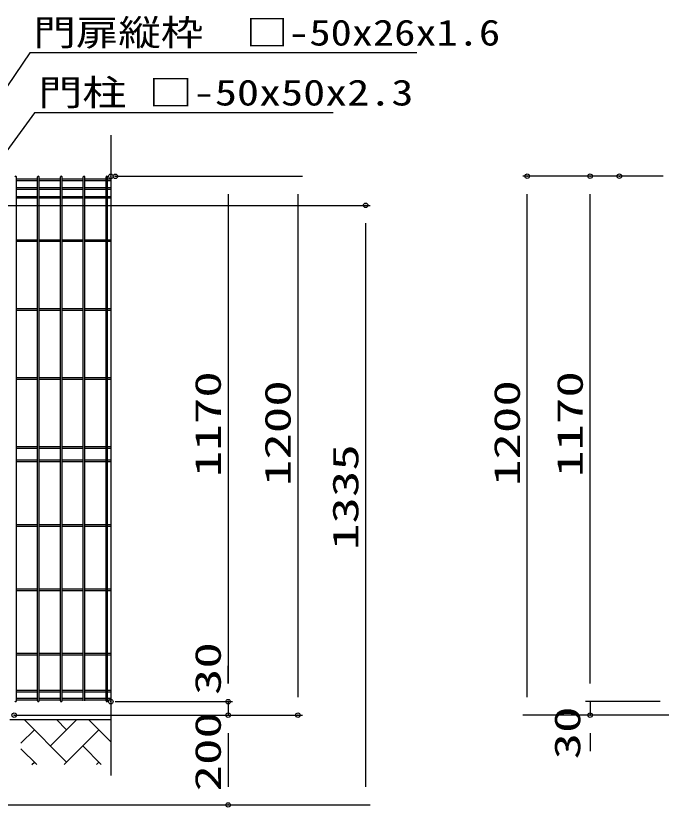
# Model space of a CAD drawing. Units: millimetres, scale not verified. Extents: x -4425 to 4425, y -3150 to 3150.
# Drawn here: x -1347 to 90, y -925 to 837 of the extents above; entities that cross this region are included whole.
import ezdxf
from ezdxf.enums import TextEntityAlignment as Align

# ---------------------------------------------------------------- set-up
doc = ezdxf.new("R2010")
doc.units = ezdxf.units.MM
doc.header["$LTSCALE"] = 20
doc.header["$PDMODE"] = 32
doc.header["$PDSIZE"] = 10
for name, color, linetype, lineweight in [('0-1_0', 7, 'Continuous', 25), ('0-2_Jﾊﾟﾈﾙ', 3, 'Continuous', 25), ('0-3_寸法線', 4, 'Continuous', 25), ('0-7_外形線', 7, 'Continuous', 25), ('0-9_EXTCNT-L', 4, 'Continuous', 25), ('0-D_ハッチング', 4, 'Continuous', 25), ('1-7_LAYER12', 3, 'Continuous', 25)]:
    doc.layers.add(name, color=color, linetype=linetype, lineweight=lineweight)
doc.layers.add('0-5_DEFPOINTS', color=7, linetype='Continuous')
doc.styles.add('ＭＳ ゴシック', font='')
doc.styles.get('ＭＳ ゴシック').set_extended_font_data('MS Gothic')

msp = doc.modelspace()

# ---------------------------------------------------------------- linework, layer by layer
at = {"layer": '0-1_0', "color": 4}
for p, q in [((94.27, 479.89), (-78.39, 479.89)), ((-68.39, -650.11), (-68.39, 439.89)), ((-68.39, -650.11), (-68.39, -610.11)), ((87.26, -690.11), (-78.39, -690.11)), ((87.26, -690.11), (-78.39, -690.11)), ((-68.39, -690.11), (-68.39, -720.11)), ((312.31, -720.11), (-78.39, -720.11)), ((-68.39, -760.11), (-68.39, -800.11))]:
    msp.add_line(p, q, dxfattribs=at)
at = {"layer": '0-2_Jﾊﾟﾈﾙ'}
for p, q in [((-1345.25, -688.31), (-1345.25, 478.09)), ((-1298.08, -688.31), (-1298.08, 478.09)), ((-1294.48, -688.31), (-1294.48, 478.09)), ((-1247.31, -688.31), (-1247.31, 478.09)), ((-1243.71, -688.31), (-1243.71, 478.09)), ((-1196.54, -688.31), (-1196.54, 478.09)), ((-1192.94, -688.31), (-1192.94, 478.09)), ((-1145.77, -688.31), (-1145.77, 478.09)), ((-1142.17, -688.31), (-1142.17, 478.09)), ((-1298.08, 473.26), (-1345.25, 473.26)), ((-1298.08, 469.66), (-1345.25, 469.66)), ((-1247.31, 473.26), (-1294.48, 473.26)), ((-1247.31, 469.66), (-1294.48, 469.66)), ((-1196.54, 473.26), (-1243.71, 473.26)), ((-1196.54, 469.66), (-1243.71, 469.66)), ((-1145.77, 473.26), (-1192.94, 473.26)), ((-1145.77, 469.66), (-1192.94, 469.66)), ((-1135.16, 473.26), (-1142.17, 473.26)), ((-1135.16, 469.66), (-1142.17, 469.66)), ((-1298.08, 453.69), (-1345.25, 453.69)), ((-1298.08, 450.09), (-1345.25, 450.09)), ((-1247.31, 453.69), (-1294.48, 453.69)), ((-1247.31, 450.09), (-1294.48, 450.09)), ((-1196.54, 453.69), (-1243.71, 453.69)), ((-1196.54, 450.09), (-1243.71, 450.09)), ((-1145.77, 453.69), (-1192.94, 453.69)), ((-1145.77, 450.09), (-1192.94, 450.09)), ((-1135.16, 453.69), (-1142.17, 453.69)), ((-1135.16, 450.09), (-1142.17, 450.09)), ((-1298.08, 434.12), (-1345.25, 434.12)), ((-1298.08, 430.52), (-1345.25, 430.52)), ((-1247.31, 434.12), (-1294.48, 434.12)), ((-1247.31, 430.52), (-1294.48, 430.52)), ((-1196.54, 434.12), (-1243.71, 434.12)), ((-1196.54, 430.52), (-1243.71, 430.52)), ((-1145.77, 434.12), (-1192.94, 434.12)), ((-1145.77, 430.52), (-1192.94, 430.52)), ((-1135.16, 434.12), (-1142.17, 434.12)), ((-1135.16, 430.52), (-1142.17, 430.52)), ((-1298.08, 337.69), (-1345.25, 337.69)), ((-1247.31, 337.69), (-1294.48, 337.69)), ((-1196.54, 337.69), (-1243.71, 337.69)), ((-1145.77, 337.69), (-1192.94, 337.69)), ((-1135.16, 337.69), (-1142.17, 337.69)), ((-1298.08, 334.09), (-1345.25, 334.09)), ((-1247.31, 334.09), (-1294.48, 334.09)), ((-1196.54, 334.09), (-1243.71, 334.09)), ((-1145.77, 334.09), (-1192.94, 334.09)), ((-1135.16, 334.09), (-1142.17, 334.09)), ((-1298.08, 184.19), (-1345.25, 184.19)), ((-1298.08, 180.59), (-1345.25, 180.59)), ((-1247.31, 184.19), (-1294.48, 184.19)), ((-1247.31, 180.59), (-1294.48, 180.59)), ((-1196.54, 184.19), (-1243.71, 184.19)), ((-1196.54, 180.59), (-1243.71, 180.59)), ((-1145.77, 184.19), (-1192.94, 184.19)), ((-1145.77, 180.59), (-1192.94, 180.59)), ((-1135.16, 184.19), (-1142.17, 184.19)), ((-1135.16, 180.59), (-1142.17, 180.59)), ((-1298.08, 30.69), (-1345.25, 30.69)), ((-1298.08, 27.09), (-1345.25, 27.09)), ((-1247.31, 30.69), (-1294.48, 30.69)), ((-1247.31, 27.09), (-1294.48, 27.09)), ((-1196.54, 30.69), (-1243.71, 30.69)), ((-1196.54, 27.09), (-1243.71, 27.09)), ((-1145.77, 30.69), (-1192.94, 30.69)), ((-1145.77, 27.09), (-1192.94, 27.09)), ((-1135.16, 30.69), (-1142.17, 30.69)), ((-1135.16, 27.09), (-1142.17, 27.09)), ((-1298.08, -122.81), (-1345.25, -122.81)), ((-1247.31, -122.81), (-1294.48, -122.81)), ((-1196.54, -122.81), (-1243.71, -122.81)), ((-1145.77, -122.81), (-1192.94, -122.81)), ((-1135.16, -122.81), (-1142.17, -122.81)), ((-1298.08, -126.41), (-1345.25, -126.41)), ((-1247.31, -126.41), (-1294.48, -126.41)), ((-1196.54, -126.41), (-1243.71, -126.41)), ((-1145.77, -126.41), (-1192.94, -126.41)), ((-1135.16, -126.41), (-1142.17, -126.41)), ((-1298.08, -152.81), (-1345.25, -152.81)), ((-1298.08, -156.41), (-1345.25, -156.41)), ((-1247.31, -152.81), (-1294.48, -152.81)), ((-1247.31, -156.41), (-1294.48, -156.41)), ((-1196.54, -152.81), (-1243.71, -152.81)), ((-1196.54, -156.41), (-1243.71, -156.41)), ((-1145.77, -152.81), (-1192.94, -152.81)), ((-1145.77, -156.41), (-1192.94, -156.41)), ((-1135.16, -152.81), (-1142.17, -152.81)), ((-1135.16, -156.41), (-1142.17, -156.41)), ((-1298.08, -296.31), (-1345.25, -296.31)), ((-1247.31, -296.31), (-1294.48, -296.31)), ((-1196.54, -296.31), (-1243.71, -296.31)), ((-1145.77, -296.31), (-1192.94, -296.31)), ((-1135.16, -296.31), (-1142.17, -296.31)), ((-1298.08, -299.91), (-1345.25, -299.91)), ((-1247.31, -299.91), (-1294.48, -299.91)), ((-1196.54, -299.91), (-1243.71, -299.91)), ((-1145.77, -299.91), (-1192.94, -299.91)), ((-1135.16, -299.91), (-1142.17, -299.91)), ((-1298.08, -439.81), (-1345.25, -439.81)), ((-1247.31, -439.81), (-1294.48, -439.81)), ((-1196.54, -439.81), (-1243.71, -439.81)), ((-1145.77, -439.81), (-1192.94, -439.81)), ((-1135.16, -439.81), (-1142.17, -439.81)), ((-1298.08, -443.41), (-1345.25, -443.41)), ((-1247.31, -443.41), (-1294.48, -443.41)), ((-1196.54, -443.41), (-1243.71, -443.41)), ((-1145.77, -443.41), (-1192.94, -443.41)), ((-1135.16, -443.41), (-1142.17, -443.41)), ((-1298.08, -583.31), (-1345.25, -583.31)), ((-1298.08, -586.91), (-1345.25, -586.91)), ((-1247.31, -583.31), (-1294.48, -583.31)), ((-1247.31, -586.91), (-1294.48, -586.91)), ((-1196.54, -583.31), (-1243.71, -583.31)), ((-1196.54, -586.91), (-1243.71, -586.91)), ((-1145.77, -583.31), (-1192.94, -583.31)), ((-1145.77, -586.91), (-1192.94, -586.91)), ((-1135.16, -583.31), (-1142.17, -583.31)), ((-1135.16, -586.91), (-1142.17, -586.91)), ((-1298.08, -665.31), (-1345.25, -665.31)), ((-1298.08, -668.91), (-1345.25, -668.91)), ((-1247.31, -665.31), (-1294.48, -665.31)), ((-1247.31, -668.91), (-1294.48, -668.91)), ((-1196.54, -665.31), (-1243.71, -665.31)), ((-1196.54, -668.91), (-1243.71, -668.91)), ((-1145.77, -665.31), (-1192.94, -665.31)), ((-1145.77, -668.91), (-1192.94, -668.91)), ((-1135.16, -665.31), (-1142.17, -665.31)), ((-1135.16, -668.91), (-1142.17, -668.91)), ((-1298.08, -682.91), (-1345.25, -682.91)), ((-1298.08, -686.51), (-1345.25, -686.51)), ((-1247.31, -682.91), (-1294.48, -682.91)), ((-1247.31, -686.51), (-1294.48, -686.51)), ((-1196.54, -682.91), (-1243.71, -682.91)), ((-1196.54, -686.51), (-1243.71, -686.51)), ((-1145.77, -682.91), (-1192.94, -682.91)), ((-1145.77, -686.51), (-1192.94, -686.51)), ((-1135.16, -682.91), (-1142.17, -682.91)), ((-1135.16, -686.51), (-1142.17, -686.51))]:
    msp.add_line(p, q, dxfattribs=at)
for centre, start, end in [((-1347.05, 478.09), 0, 180), ((-1296.28, 478.09), 0, 180), ((-1245.51, 478.09), 0, 180), ((-1194.74, 478.09), 0, 180), ((-1143.97, 478.09), 0, 180), ((-1347.05, -688.31), 180, 0), ((-1296.28, -688.31), 180, 0), ((-1245.51, -688.31), 180, 0), ((-1143.97, -688.31), 180, 0)]:
    msp.add_arc(centre, 1.8, start, end, dxfattribs=at)
at = {"layer": '0-3_寸法線'}
for p, q in [((-1125.16, 479.56), (-864.03, 479.56)), ((-1115.16, 479.56), (-708.72, 479.56)), ((-13.3, 479.89), (-218.39, 479.89)), ((-874.03, 439.56), (-874.03, -650.11)), ((-718.72, 439.56), (-718.72, -680.11)), ((-208.39, -680.11), (-208.39, 439.89)), ((-1448.66, 414.89), (-557.92, 414.89)), ((-567.92, -880.11), (-567.92, 374.89)), ((-874.03, -650.11), (-874.03, -610.11)), ((-1125.16, -690.11), (-864.03, -690.11)), ((-1125.16, -690.11), (-864.03, -690.11)), ((-874.03, -690.11), (-874.03, -720.11)), ((-1350.16, -720.11), (-864.03, -720.11)), ((-1350.16, -720.11), (-864.03, -720.11)), ((-1340.16, -720.11), (-708.72, -720.11)), ((312.31, -720.11), (-218.39, -720.11)), ((-874.03, -760.11), (-874.03, -880.11)), ((-874.03, -760.11), (-874.03, -800.11)), ((-1450.16, -920.11), (-864.03, -920.11)), ((-1444.91, -920.11), (-557.92, -920.11))]:
    msp.add_line(p, q, dxfattribs=at)
at = {"layer": '0-5_DEFPOINTS'}
for p in [(-1135.16, 479.56), (-1125.16, 479.56), (-208.39, 479.89), (-68.39, 479.89), (-3.3, 479.89), (-567.92, 414.89), (-1135.16, -690.11), (-874.03, -690.11), (-1350.16, -720.11), (-874.03, -720.11), (-718.72, -720.11), (-68.39, -720.11), (-874.03, -920.11)]:
    msp.add_point(p, dxfattribs=at)
at = {"layer": '0-7_外形線'}
msp.add_line((-1360.16, -730.11), (-1135.16, -730.11), dxfattribs=at)
at = {"layer": '0-9_EXTCNT-L'}
msp.add_line((-1135.16, 571.47), (-1135.16, -854.61), dxfattribs=at)
at = {"layer": '0-D_ハッチング'}
for p, q in [((-1233.54, -824.78), (-1328.21, -730.11)), ((-1269.46, -788.86), (-1210.72, -730.11)), ((-1233.54, -752.94), (-1256.37, -730.11)), ((-1135.16, -779.48), (-1184.53, -730.11)), ((-1335.16, -782.71), (-1305.38, -752.94)), ((-1238.88, -830.11), (-1161.7, -752.94)), ((-1156.37, -830.11), (-1197.62, -788.86)), ((-1300.05, -830.11), (-1335.16, -795)), ((-1310.72, -830.11), (-1305.38, -824.78)), ((-1167.03, -830.11), (-1161.7, -824.78))]:
    msp.add_line(p, q, dxfattribs=at)
at = {"layer": '1-7_LAYER12', "color": 7}
for points in [[(-454.03, 754.42), (-1315.58, 754.42), (-1569.32, 380.64)], [(-640.23, 620.96), (-1304.94, 620.96), (-1472.87, 391.87)]]:
    msp.add_lwpolyline(points, dxfattribs=at)

# ---------------------------------------------------------------- texts
at = {"layer": '0-1_0', "color": 2, "style": 'ＭＳ ゴシック', "width": 1.5}
for s, p in [('1170', (-67.29, -190.11)), ('30', (-72.97, -818.73))]:
    msp.add_text(s, height=57.77, rotation=90, dxfattribs=at).set_placement(p, align=Align.BOTTOM_LEFT)
at = {"layer": '0-3_寸法線', "color": 2, "style": 'ＭＳ ゴシック', "width": 1.5}
for s, p in [('1170', (-872.93, -190.27)), ('1200', (-717.61, -210.27)), ('1200', (-207.29, -210.11)), ('1335', (-566.82, -352.61)), ('30', (-872.93, -675.59)), ('200', (-872.93, -890.11))]:
    msp.add_text(s, height=57.77, rotation=90, dxfattribs=at).set_placement(p, align=Align.BOTTOM_LEFT)
at = {"layer": '1-7_LAYER12', "style": 'ＭＳ ゴシック'}
for s, height, width, p in [('門扉縦枠\u3000□-50x26x1.6', 57.77, 1.2, (-1307.58, 753.32)), ('門柱 □-50x50x2.3', 57.73, 1.25, (-1296.94, 619.85))]:
    msp.add_text(s, height=height, dxfattribs=dict(at, width=width)).set_placement(p, align=Align.BOTTOM_LEFT)

doc.saveas('drawing.dxf')
